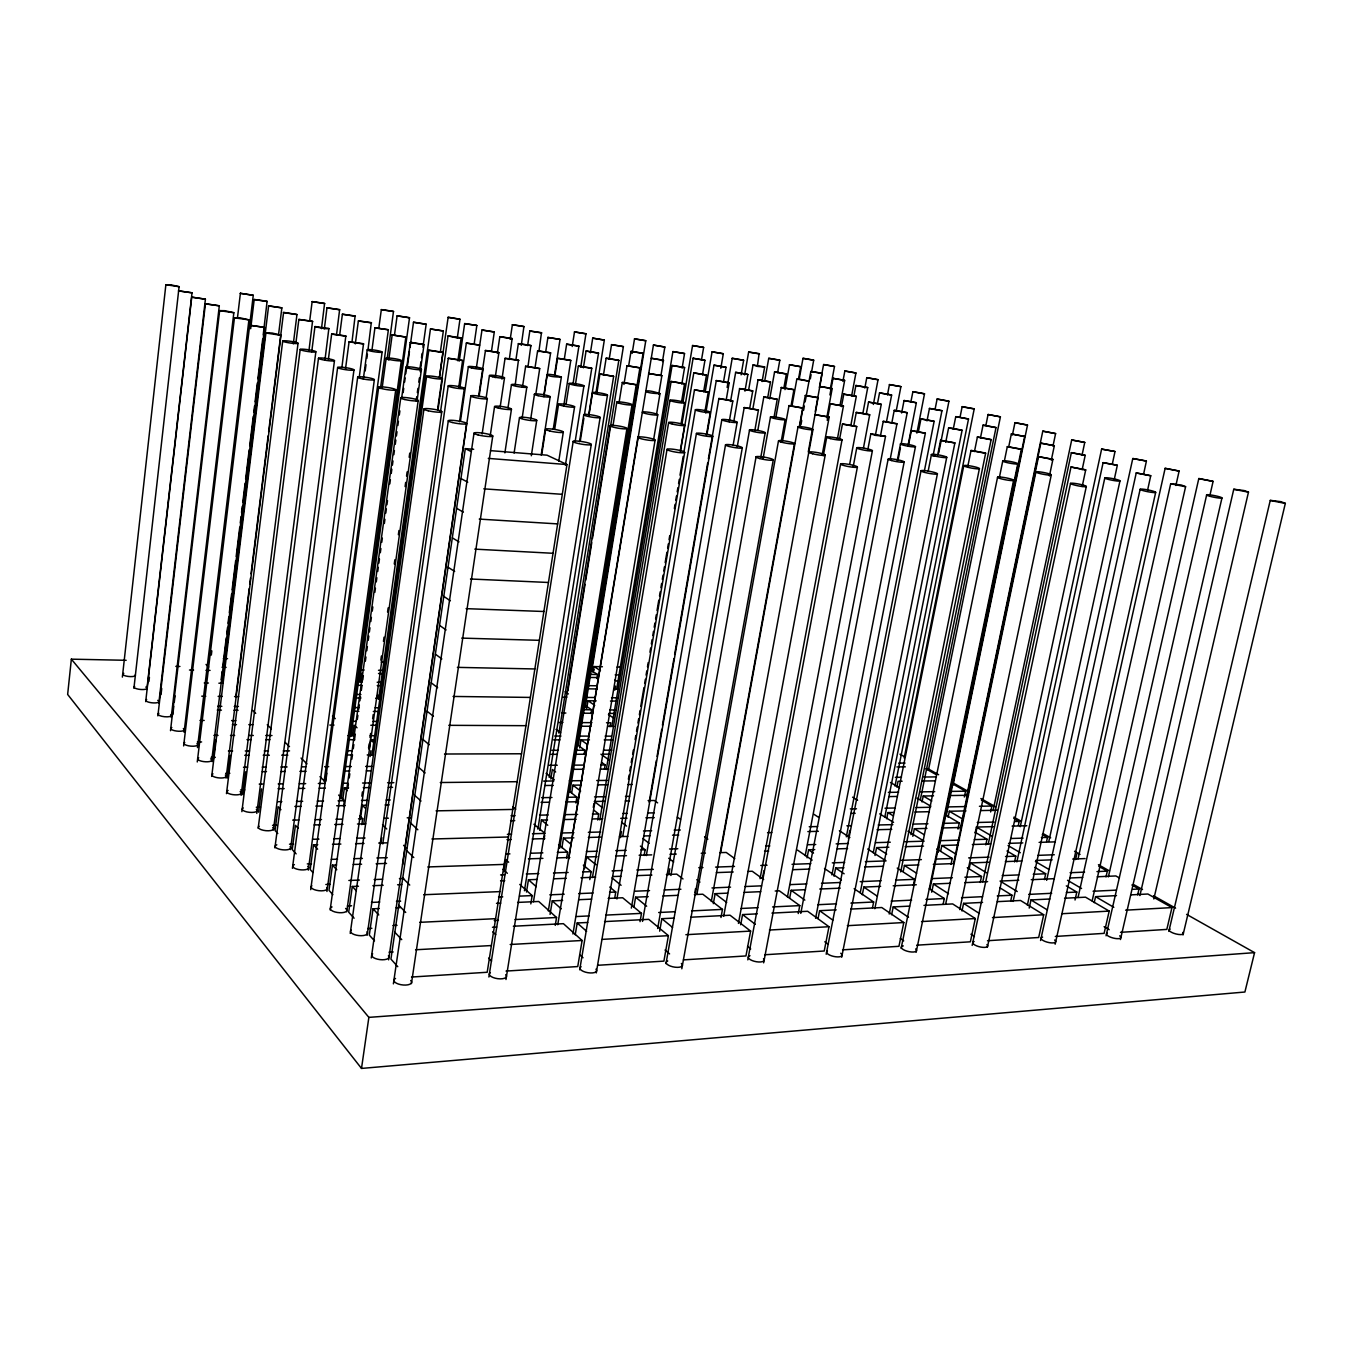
<?xml version="1.0" encoding="UTF-8"?>
<svg xmlns="http://www.w3.org/2000/svg" width="1353" height="1353" viewBox="0 0 1353 1353"><rect width="100%" height="100%" fill="white"/><g stroke="black" fill="none" stroke-linecap="round" stroke-linejoin="round"><path stroke-width="1.5" d="M264.613 327.392L249.848 325.261L264.613 327.392L211.609 761.451M849.735 463.859L856.753 426.499L842.462 423.912L839.706 438.541M856.297 396.361L843.765 394.163L856.297 396.361L850.851 425.4M853.912 424.876L856.28 412.344L869.708 414.694L863.468 447.978M853.912 395.871L855.891 385.453L867.73 387.567L863.045 412.428M855.925 372.988L844.813 371.01L855.925 372.954L851.663 395.752M413.477 322.251L426.161 324.246L413.511 322.217L410.01 347.349M561.377 377.03C543.348 377.318 542.147 370.942 561.377 377.03L553.292 429.002M708.245 392.218L694.478 389.85L708.245 392.167L705.031 410.974M560.024 339.4L547.897 337.438L560.024 339.4L554.544 374.866M706.486 375.085L693.734 372.887L706.486 375.035L703.628 391.71M1147.581 490.226L1150.743 475.681L1136.249 472.89L1046.647 880.329M405.748 373.783L410.433 342.258L424.03 344.541L420.242 371.703M1000.408 416.842L988.096 414.508L1000.408 416.842L928.395 770.331M359.627 680.779L409.536 317.684L397.106 315.807L394.535 334.631M554.984 375.018L557.588 358.207L570.797 360.338L563.694 406.204M704.947 360.304L693.091 358.274L704.947 360.304L702.461 374.882M405.866 337.049L392.167 334.952L405.866 337.049L351.002 736.167M1146.346 461.001L1132.749 458.515L1146.414 461.069L1143.725 473.55M250.677 328.745L254.195 299.487L267.099 301.245L263.209 334.918M253.265 295.275L240.377 293.33L253.265 295.275L197.267 761.959M543.889 396.733L550.62 352.862L537.631 350.748L535.061 367.509M837.355 439.218L843.426 405.985L830.285 403.769L827.224 420.36M197.47 747.6L248.918 319.866L240.479 317.904L234.441 317.769L183.636 745.926M844.576 380.294L832.991 378.333L844.661 380.379L840.027 405.274M1136.199 472.992L1150.777 475.799M988.045 414.593L985.982 424.96M397.106 315.858L409.536 317.82M126.167 660.298L71.354 659.165L67.65 694.444L361.505 1068.43L1244.895 992.02L1254.569 952.647L1186.598 914.374M692.533 345.539L703.628 347.433L692.567 345.505L683.062 401.672M539.712 368.574L525.59 366.308L539.712 368.574L535.906 393.503M980.519 437.628L983.056 425.113L996.028 427.48L920.344 799.674M122.362 677.109L165.861 284.806L171.104 284.891L179.103 286.667L133.913 688.322M146.851 689.472L192.025 292.806L178.528 290.878L192.025 292.806M145.701 701.632L191.737 297.153L205.436 299.182L191.72 297.17M148.948 681.422L149.422 677.379M1183.029 934.923L1285.35 503.299L1280.784 501.659L1270.264 500.339L1168.823 931.405M158.808 703.256L205.402 299.25M157.878 715.889L205.419 303.748L219.355 305.812L205.402 303.884M161.024 694.664L161.734 688.491M171.222 717.428L219.304 305.896M387.059 359.492L393.486 311.393L381.343 309.566L378.772 328.407M170.495 730.688L219.643 310.615L224.615 310.683L233.849 312.695L184.093 732.244M172.812 714.655L173.793 706.3M174.283 702.122L175.027 695.848M237.401 318.378L240.394 293.313M538.883 351.679L541.471 332.703L529.818 330.978L527.619 345.59M211.322 655.072L211.829 650.894M221.148 679.68L222.163 671.325M222.67 667.147L226.239 637.889M226.746 633.711L227.524 627.437M228.031 623.259L228.792 617.002M229.3 612.824L231.6 594.018M232.107 589.84L235.676 560.582M236.183 556.404L239.752 527.146M240.259 522.968L241.037 516.694M241.544 512.516L242.305 506.259M242.813 502.081L245.113 483.275M245.62 479.097L249.189 449.839M249.696 445.661L253.265 416.403M253.772 412.225L254.55 405.951M255.057 401.773L257.341 382.967M257.865 378.789L262.702 339.096M222.061 682.555L223.516 670.648M222.433 683.113L268.621 305.795L281.864 307.824L278.481 335.121M213.013 761.638L215.719 739.601M211.711 776.419L265.932 332.923L272.088 333.024L280.967 335.172L226.069 778.144M235.997 695.087L249.223 588.454M249.73 584.276L250.508 578.002M251.032 573.824L268.131 435.835M268.638 431.658L283.589 312.391L296.967 314.488L293.313 343.797M227.592 777.806L230.365 755.363M226.475 793.636L282.709 341.007M295.969 342.444L298.861 319.376L312.543 321.287L308.941 350.816M241.122 795.361L298.032 343.324A7.763 0.879 8.3 0 0 286.667 340.855A7.763 0.879 8.3 0 0 286.396 342.343A7.763 0.879 8.3 0 0 298.049 343.29M242.745 794.634L245.637 771.785M241.866 811.648L300.197 349.429M309.752 320.458L312.137 301.618L324.585 303.393L321.49 328.644M311.731 351.679L314.961 326.513L328.864 328.475L324.957 360.067M256.782 813.407L315.858 351.797A7.915 0.913 8.4 0 0 304.696 349.294A7.915 0.913 8.4 0 0 303.562 350.731A7.915 0.913 8.4 0 0 315.841 351.831M258.558 812.172L261.535 788.884M258.169 828.34L318.496 358.257M329.016 328.661L324.382 328.678L326.986 307.808L339.637 309.6L336.508 334.884M829.186 417.113L815.166 414.711L829.186 417.062L822.286 454.439M328.407 359.103L331.671 333.971L345.827 335.95L341.886 367.542M273.424 829.998L334.479 360.659A8.084 0.964 8.4 0 0 323.012 358.071A8.084 0.964 8.4 0 0 321.98 359.61A8.084 0.964 8.4 0 0 334.462 360.693M339.671 335.087L342.394 314.2L355.112 315.976L352.068 341.362M830.285 403.82L843.528 406.103M974.448 451.581L977.407 436.968L991.157 439.505L910.907 834.649M274.913 847.908L337.641 367.475M345.505 368.963L349.091 341.717L363.517 343.747L359.238 377.436M355.315 343.882L358.376 320.864L371.297 322.657L367.965 350.072M371.872 350.731L374.933 327.798L388.379 329.777L380.464 388.48M832.095 388.497L819.884 386.484L832.18 388.599L826.801 417.671M290.472 849.583L353.962 369.927A8.253 1.015 8.4 0 0 342.191 367.255A8.253 1.015 8.4 0 0 341.26 368.895A8.253 1.015 8.4 0 0 353.945 369.961M292.417 868.322L357.682 377.132M363.331 379.043L367.221 349.835M365.175 370.942L366.003 364.684M366.849 358.41L367.407 354.232M681.794 384.201L684.584 367.542L672.12 365.395L611.844 726.426M308.298 870.131L374.358 379.635A8.439 1.065 8.5 0 0 362.249 376.878A8.439 1.065 8.5 0 0 361.454 378.62A8.439 1.065 8.5 0 0 374.358 379.669M317.752 844.695L313.541 844.796L310.209 869.505L312.915 872.516M324.145 781.188L382.121 352.101A7.543 0.846 8.6 0 0 371.297 349.7A7.543 0.846 8.6 0 0 370.621 351.087A7.543 0.846 8.6 0 0 382.121 352.135M310.716 889.648L378.688 387.262M325.769 781.341L326.868 773.206M382.189 387.533L386.163 358.274M388.751 360.084L392.167 334.969M326.936 891.475L395.752 389.816A8.625 1.116 8.5 0 0 383.288 386.958A8.625 1.116 8.5 0 0 382.628 388.818A8.625 1.116 8.5 0 0 395.752 389.85M341.159 798.879L401.367 360.574A7.695 0.879 8.6 0 0 390.239 358.105A7.695 0.879 8.6 0 0 389.681 359.577A7.695 0.879 8.6 0 0 401.351 360.608M336.626 865.024L332.466 865.159L328.999 890.359L332.872 894.671M342.681 800.333L344.389 787.903L348.584 787.852M352.643 735.575L354.08 725.157L357.04 727.796M343.544 806.489L344.338 800.688L338.639 795.074M361.048 680.863L362.097 673.219M330.149 909.96L400.742 397.9M347.806 788.393L348.381 784.216M349.243 777.958L349.818 773.798M351.831 759.185L352.406 755.025M353.268 748.767L353.843 744.59M354.418 740.429L355.281 734.172M357.293 719.559L357.885 715.399M358.748 709.141L359.323 704.964M359.898 700.786L360.473 696.626M361.336 690.368L361.911 686.191M362.773 679.933L363.348 675.773M365.361 661.16L365.936 657M366.798 650.742L367.373 646.565M368.236 640.307L368.811 636.13M369.386 631.969L369.961 627.792M370.823 621.534L371.398 617.374M372.261 611.116L372.836 606.939M374.849 592.343L375.424 588.166M376.286 581.908L376.861 577.731M377.724 571.473L378.299 567.313M378.874 563.136L379.449 558.975M380.328 552.717L380.903 548.54M381.766 542.282L382.341 538.105M384.353 523.51L384.928 519.332M385.791 513.075L386.366 508.914M386.941 504.737L387.516 500.576M389.816 483.884L390.391 479.706M391.254 473.449L391.829 469.288M392.404 465.111L392.979 460.933M393.841 454.676L394.416 450.515M395.279 444.258L395.854 440.08M396.429 435.92L397.004 431.742M397.867 425.485L398.442 421.307M399.304 415.05L399.879 410.889M401.604 398.374L405.934 367.086M403.16 392.59L403.735 388.412M404.598 382.138L405.173 377.961M407.118 368.253L409.435 351.543M420.039 368.084L420.918 361.809M421.493 357.632L422.085 353.454M422.948 347.197L426.161 324.246M416.166 400.911L416.758 396.733M417.333 392.573L417.925 388.396M418.787 382.138L419.379 377.961M361.843 796.173L362.418 791.995M368.557 748.057L369.149 743.879M370.012 737.605L370.604 733.427M372.65 718.781L373.225 714.587M380.836 660.196L381.411 656.019M383.457 641.373L384.049 637.195M387.55 612.08L388.142 607.903M394.264 563.981L394.856 559.787M398.357 534.689L398.949 530.511M405.088 486.573L405.663 482.395M406.543 476.121L407.118 471.926M409.164 457.28L409.756 453.103M417.062 400.809L421.443 369.42M369.166 749.359L370.502 739.736L374.612 739.736M346.723 911.804L418.195 400.488M377.149 698.689L377.707 694.749M360.456 818.869L362.35 805.323L366.477 805.255M370.096 756.564L370.908 750.695M358.46 886.232L352.287 886.469L348.685 912.193L354.097 918.213M378.569 699.366L430.44 328.948L443.344 330.961L430.474 329.033M361.826 824.637L362.655 818.717L359.678 815.791M371.923 755.312L428.816 350.089L442.921 352.338L439.387 377.402M363.754 824.011L426.584 376.286M350.224 933.418L423.929 409.063M440.385 351.848L443.344 330.944M439.421 377.775L448.147 317.211L459.986 319.173L457.314 337.929L448.046 335.899L461.17 337.878L457.889 360.811M437.679 408.894L448.046 335.899M437.983 410.01L442.431 378.671A8.017 0.964 8.7 0 0 430.711 376.049A8.017 0.964 8.7 0 0 430.389 377.707A8.017 0.964 8.7 0 0 442.431 378.705M440.385 412.597L448.317 358.122L462.608 360.473L458.701 387.618M367.17 935.278L441.788 411.718M380.903 843.579L381.766 837.541M379.347 908.523L373.056 908.81L369.301 935.092L374.51 940.859M382.781 843.934L448.198 385.926M371.28 957.975L448.3 420.817M459.276 361.082L464.654 323.553L476.865 325.481L464.705 323.638M361.505 1068.43L368.862 1017.371L71.354 659.165M459.986 386.975L466.345 343.002L479.689 345.15L466.379 343.155M459.546 421.764L464.383 388.345A8.186 1.015 8.8 0 0 452.849 385.69A8.186 1.015 8.8 0 0 451.665 387.279A8.186 1.015 8.8 0 0 464.35 388.463M460.477 421.071L468.341 366.731M474.142 344.186L476.848 325.464M388.615 959.852L466.616 423.523M402.619 864.888L470.827 396.006M476.341 368.101L481.989 329.929L494.302 331.925L491.562 350.681M473.685 449.281L465.314 448.621L390.932 959.091L397.765 966.685M478.59 396.463L485.473 350.393L498.902 352.592L495.215 377.639M479.148 396.108L483.122 368.963M393.385 983.851L474.007 433.214M486.065 398.442L489.431 375.525M482.142 434.009L487.368 398.475A8.372 1.065 8.9 0 0 475.495 395.719A8.372 1.065 8.9 0 0 474.446 397.427A8.372 1.065 8.9 0 0 487.351 398.594M497.346 353.404L499.815 336.66L512.144 338.47L509.303 359.492M490.226 435.801L494.555 406.577M411.447 983.546L492.763 435.954M501.963 379.161L505.058 358.241L518.453 360.118L515.155 385.402M510.182 339.349L512.381 324.686L523.932 326.479L521.277 345.319M500.153 407.067L504.517 377.791M508.018 407.676L511.451 384.709M515.848 360.372L518.351 343.594L530.883 345.421L528.008 366.494M504.889 452.866L511.468 409.096M967.666 467.089L971.031 450.363L985.66 453.069L900.709 871.941M522.444 387.229L525.607 366.426M514.106 453.103L519.467 417.688M522.106 418.314L526.841 387.026A7.797 0.93 9 0 0 515.662 384.472A7.797 0.93 9 0 0 514.952 385.994A7.797 0.93 9 0 0 526.841 387.127M530.664 419.329L534.469 394.298M545.682 352.051L547.897 337.506M531.323 455.758L536.752 420.242A8.761 1.184 9 0 0 524.152 417.299A8.761 1.184 9 0 0 523.425 419.244A8.761 1.184 9 0 0 536.752 420.377M543.788 395.651L547.001 374.849M541.183 454.997L550.181 396.649M541.775 454.337L545.631 429.341M564.37 358.765L566.653 344.102L578.915 346.08L573.063 383.694M554.662 429.358L558.552 404.327M572.218 346.52L574.501 331.874L585.95 333.734L580.758 367.001M566.028 404.429L569.275 383.592M558.772 461.187L563.322 431.962M575.38 384.827L578.323 365.97L591.785 368.134L584.547 414.069M565.402 465.28L574.585 406.729A8.135 1.015 9.2 0 0 562.763 404.023A8.135 1.015 9.2 0 0 562.341 405.748A8.135 1.015 9.2 0 0 574.602 406.847M490.462 450.634L547.035 455.183L566.975 464.553L487.198 972.266L411.532 977.035M503.79 871.603L505.684 859.578L508.66 862.216M583.414 367.796L586.052 351.036L598.516 353.048L588.623 415.591M488.89 977.001L573.198 441.366M575.042 442.228L583.938 385.808A7.442 0.846 9.2 0 0 573.097 383.373A7.442 0.846 9.2 0 0 572.759 384.827A7.442 0.846 9.2 0 0 583.955 385.909M590.415 352.778L592.715 338.132L604.334 340.026L596.047 392.336M579.507 441.738L583.786 414.644M580.268 441.112L583.887 418.229M588.893 415.506L592.546 392.556M596.893 392.81L599.886 374.02L613.653 376.354L599.869 374.037M505.971 979.521L591.261 444.545A9.2 1.302 9.2 0 0 578.441 441.146A9.2 1.302 9.2 0 0 576.97 443.192A9.2 1.302 9.2 0 0 591.278 444.511M603.489 374.882L606.144 358.224L618.828 360.27L558.874 733.089M609.205 359.205L611.539 344.609L623.395 346.571L592.445 538.528M524.44 890.731L600.14 417.502A8.321 1.065 9.3 0 0 588.504 414.542A8.321 1.065 9.3 0 0 587.219 416.2A8.321 1.065 9.3 0 0 600.157 417.485M526.486 892.033L528.448 879.754L536.853 879.45M537.885 829.118L607.463 395.161A7.611 0.896 9.3 0 0 596.825 392.539A7.611 0.896 9.3 0 0 595.692 393.909A7.611 0.896 9.3 0 0 607.48 395.161M539.746 830.353L541.403 820.053L547.542 819.918M549.183 777.4L613.619 376.405M530.816 903.922L532.152 895.585L519.755 884.439M550.823 779.074L552.362 769.485L555.66 772.005M533.471 901.724L610.203 425.637M544.092 839.181L544.718 835.342M567.905 690.757L585.054 584.395M585.714 580.234L591.768 542.688M613.095 424.994L616.799 402.095M618.947 403.262L622.312 382.409L636.282 384.658L569.901 791.623M623.953 384.455L626.997 365.682L639.918 367.779L578.272 745.385M628.655 365.902L631.022 351.306L643.081 353.302L585.139 707.754M632.155 353.37L634.523 338.808L645.787 340.685L591.718 671.274M531.171 345.708L518.419 343.747M548.303 910.924L626.946 428.58A8.524 1.116 9.4 0 0 614.938 425.502A8.524 1.116 9.4 0 0 613.822 427.277A8.524 1.116 9.4 0 0 626.963 428.563M559.685 848.179L632.054 404.767A7.763 0.93 9.4 0 0 621.095 402.044A7.763 0.93 9.4 0 0 620.114 403.515A7.763 0.93 9.4 0 0 632.071 404.75M550.062 914.374L552.261 900.878L562.628 900.421M561.901 847.739L563.474 838.116L573.841 837.845M571.642 792.959L572.928 785.18L581.097 785.078M579.693 747.905L580.995 739.905L589.451 739.905M586.627 709.073L587.997 700.753L596.166 700.854M593.138 672.441L594.085 666.572L602.406 666.741M555.254 925.367L556.557 917.503L538.714 901.47L517.607 902.417M566.636 857.988L567.6 852.119L558.603 844.661M575.904 803.073L576.885 797.137L569.224 791.217M584.141 754.298L584.8 750.239L576.852 744.488M591.007 713.589L591.633 709.801L583.244 704.067M596.944 678.496L597.586 674.538L591.261 670.462M557.757 924.742L637.923 437.188M568.649 859.02L653.431 345.066L664.847 346.977L662.446 361.589M904.176 758.018L974.228 408.826L962.169 406.627L960.072 417.062M661.042 374.967L663.46 360.27L651.182 358.257L663.46 360.372M658.742 394.45L661.871 375.66L648.611 373.479L661.871 375.66M656.526 414.407L659.976 393.638C642.59 387.516 640.409 393.368 659.976 393.622M653.6 439.759L657.761 414.796A7.932 0.981 9.5 0 0 646.463 411.988A7.932 0.981 9.5 0 0 645.618 413.544A7.932 0.981 9.5 0 0 657.761 414.796M593.29 807.42L593.95 803.462M572.945 934.01L655.089 440.199A8.727 1.184 9.5 0 0 642.675 437.002A8.727 1.184 9.5 0 0 641.728 438.913A8.727 1.184 9.5 0 0 655.106 440.182M584.53 868.744L586.492 856.973L597.011 856.635M614.82 690.115L615.48 686.089M575.228 934.788L577.207 922.983L587.726 922.458M610.034 726.629L610.677 722.773L606.516 722.739M616.664 689.015L672.915 351.56L684.567 353.539L672.931 351.645M604.453 769.062L605.146 764.935L601.848 762.551M597.705 820.003L598.719 813.965L593.933 810.278M606.296 769.553L671.122 381.461L684.601 383.745L671.105 381.478M589.807 879.619L591.143 871.636L583.329 865.159M599.802 819.935L669.989 400.234M592.428 877.522L668.653 422.508M513.345 926.23L563.423 923.676L582.111 940.487L577.748 966.549L506.056 971.082M579.693 969.813L667.046 449.331M682.115 368.168L684.533 353.607M681.438 402.501L684.567 383.846M681.1 423.574L684.618 402.788A7.425 0.846 9.6 0 0 673.946 400.2A7.425 0.846 9.6 0 0 673.337 401.587A7.425 0.846 9.6 0 0 684.618 402.771M681.844 424.842L693.091 358.257M680.407 450.228L684.635 425.299M680.373 451.801L693.768 372.988M628.401 779.227L629.111 775.049M629.805 770.889L630.515 766.728M631.225 762.568L631.936 758.39M632.646 754.23L633.339 750.069M635.115 739.651L635.825 735.491M636.519 731.33L637.229 727.17M637.939 722.992L638.65 718.832M639.36 714.672L640.054 710.511M640.764 706.334L643.943 687.595M644.654 683.434L645.364 679.274M646.074 675.113L646.785 670.936M647.478 666.775L648.188 662.615M649.964 652.197L650.658 648.036M651.368 643.876L652.078 639.698M652.789 635.538L653.499 631.377M654.192 627.217L654.903 623.04M655.613 618.879L656.323 614.719M657.034 610.558L658.793 600.14M659.503 595.98L660.213 591.819M660.907 587.642L661.617 583.481M662.327 579.321L663.038 575.16M663.748 570.983L664.441 566.822M665.152 562.662L666.928 552.244M667.638 548.083L668.331 543.923M669.042 539.762L669.752 535.585M674.352 508.525L675.046 504.365M675.756 500.187L676.466 496.027M677.176 491.866L677.887 487.706M678.58 483.528L679.291 479.368M680.001 475.207L683.18 456.468M683.891 452.308L694.495 389.833M596.267 972.925L684.669 452.426A8.947 1.235 9.6 0 0 671.815 449.095A8.947 1.235 9.6 0 0 671.071 451.141A8.947 1.235 9.6 0 0 684.669 452.392M701.497 359.932L703.628 347.45M620.384 837.642L621.433 831.486M622.769 836.255L695.374 409.739M614.719 898.138L615.75 892.033L609.763 887.061M616.917 898.984L696.423 433.417M705.302 391.22L712.067 351.78L723.314 353.708L720.811 368.27M705.776 413.02L713.995 365.158L726.037 367.238L723.534 381.85M706.384 435.226L710.308 412.344A7.594 0.896 9.7 0 0 699.332 409.655A7.594 0.896 9.7 0 0 698.858 411.143A7.594 0.896 9.7 0 0 710.325 412.327M706.909 434.702L716.295 380.531L729.182 382.798L726.29 399.507M649.152 802.177L656.34 760.555M657.051 756.395L661.718 729.352M662.446 725.191L673.929 658.607M674.64 654.446L707.67 463.03M708.397 458.87L718.9 398.442L732.836 400.911L729.216 421.781M631.344 908.117L712.777 436.292A8.321 1.065 9.7 0 0 700.753 433.264A8.321 1.065 9.7 0 0 700.262 435.04A8.321 1.065 9.7 0 0 712.794 436.275M633.847 907.389L635.606 897.191L648.205 896.633M644.113 855.485L645.11 849.735L640.392 846.099M727.136 387.432L732.21 358.257L743.643 360.219L741.106 374.832M646.328 855.57L721.859 419.65M640.037 921.664L641.491 913.36L622.668 897.766L608.173 898.409M730.535 401.486L735.677 372.312L747.871 374.443L744.962 391.135M642.523 921.393L725.512 444.866M733.732 421.815L739.617 388.548L752.758 390.865L749.833 407.524M744.64 374.916L748.649 352.017L759.101 353.623L757.376 366.409L764.665 366.984L762.094 381.546M733.14 445.154L737.148 422.322A7.763 0.93 9.8 0 0 725.834 419.531A7.763 0.93 9.8 0 0 725.529 421.104A7.763 0.93 9.8 0 0 737.148 422.305M737.182 447.116L744.218 407.507L758.441 410.01L754.771 430.897M748.632 389.918L753.012 364.972L764.614 366.9M657.659 928.513L742.29 447.809M668.754 874.63L669.803 868.778M659.655 931.168L661.854 918.687L674.251 918.061M752.843 408.927L758.069 379.736L770.483 381.918L767.912 396.547M670.919 875.476L749.545 430M1117.257 465.212L1103.101 462.658L1117.324 465.28L1114.195 479.808M764.682 381.123L768.741 358.274L779.818 360.169L777.603 372.667M757.849 430.237L763.836 396.886L777.231 399.236L773.899 418.026M604.554 921.596L648.73 919.347L668.416 935.667L663.9 961.12L597.874 965.281M665.98 963.674L756.056 456.874M769.722 398.881L774.592 371.838L786.381 373.902L783.793 388.497M760.741 457.602L765.189 432.74A7.932 0.964 9.9 0 0 754.01 429.899A7.932 0.964 9.9 0 0 752.911 431.421A7.932 0.964 9.9 0 0 765.155 432.774M763.109 458.481L770.5 417.028M776.013 416.521L781.273 387.448L793.94 389.664L790.964 406.306M784.994 389.613L789.509 364.718L800.722 366.68L798.49 379.144L796.883 379.161L808.891 381.14L798.558 378.958M694.85 892.625L695.56 888.633M681.811 968.782L773.256 459.902M696.913 894.333L778.499 440.824M781.036 442.38L785.146 419.582A7.425 0.846 9.9 0 0 774.626 416.978A7.425 0.846 9.9 0 0 773.713 418.314A7.425 0.846 9.9 0 0 785.129 419.633M782.575 440.926L789.002 405.545L802.684 407.946L799.302 426.719M791.945 406.035L796.832 379.111M799.217 379.043L803.005 358.257L813.694 360.118L811.834 370.536M711.306 901.487L794.499 443.632M720.709 852.238L798.016 426.871M799.623 426.635L805.306 395.465L818.108 397.579L808.282 451.987M713.335 903.652L715.145 893.673L727.576 893.132M800.959 424.741L801.72 420.58M803.597 410.213L804.359 406.052M805.12 401.909L810.87 371.432L822.184 373.293L815.318 411.38M810.329 378.823L811.073 374.68M720.98 917.52L722.468 909.385L702.799 894.215L694.393 894.587M819.377 387.432L823.554 364.583L834.48 366.494M529.835 331.062L541.741 332.939M723.669 916.353L812.984 429.493A7.594 0.879 10 0 0 802.143 426.804A7.594 0.879 10 0 0 801.399 428.224A7.594 0.879 10 0 0 812.967 429.527M830.268 389.326L834.497 366.46L823.673 364.498M829.913 394.958L833.008 378.417M823.284 455.775L826.734 437.154M968.511 419.007L955.725 416.623L968.528 418.973L894.993 786.093M738.434 923.389L825.212 455.048M740.683 924.759L742.56 914.594L757.257 913.85M842.885 381.394L844.847 371.094M841.448 406.61L843.815 394.078M760.048 878.706L842.04 439.826M690.774 917.216L730.045 915.22L750.611 931.084L745.96 955.945L683.417 959.886M762.449 878.452L763.887 870.808M747.803 959.869L840.602 464.062M864.821 388.04L866.783 377.656L878.046 379.669L873.361 404.462M853.236 466.565L856.753 447.894M866.191 414.525L868.558 402.044L881.26 404.276L875.391 435.345L885.505 436.393L870.875 433.687L867.679 450.397M763.65 962.829L857.396 467.005A8.541 1.116 10.2 0 0 845.067 463.842A8.541 1.116 10.2 0 0 844.543 465.703A8.541 1.116 10.2 0 0 857.396 467.056M877.556 403.262L879.551 392.844L891.627 395.042L879.535 392.911M787.446 896.938L872.414 450.634A7.949 0.964 10.2 0 0 860.863 447.742A7.949 0.964 10.2 0 0 860.474 449.365A7.949 0.964 10.2 0 0 872.414 450.684M789.662 898.121L791.15 890.308L805.458 889.682M887.45 394.975L889.445 384.556L900.912 386.637L889.428 384.624M880.465 435.886L883.255 421.29L896.971 423.709L890.24 459.005M886.469 421.916L891.627 395.008M805.187 855.705L885.505 436.393M807.081 857.836L808.62 849.802L814.76 849.599M891.847 422.812L894.248 410.297L907.22 412.631L901.216 443.699M798.253 913.546L799.775 905.614L779.345 890.832L775.201 891.018M896.126 411.481L900.912 386.603M800.79 913.376L888.143 459.124M901.639 412.986L904.058 400.488L916.353 402.737L904.041 400.573M897.276 460.544L900.489 443.987M898.02 460.274L900.421 447.843M910.84 402.095L912.903 391.643L924.522 393.757L916.877 433.095M374.967 327.866L388.311 329.726M822.336 373.428L810.87 371.5M815.588 918.281L904.176 461.931M907.897 446.186L916.353 402.704M908.489 445.188L911.381 430.558L925.367 433.146L846.335 836.814M818.041 918.636L819.597 910.687L836.171 909.842M831.926 874.951L915.474 446.608A7.628 0.879 10.3 0 0 904.751 443.902A7.628 0.879 10.3 0 0 903.719 445.272A7.628 0.879 10.3 0 0 915.457 446.71M918.467 431.404L920.953 418.821L934.145 421.257L924.403 470.81M834.057 876.254L835.647 868.068L843.951 867.747M926.991 420.918L929.477 408.369L941.959 410.652L932.978 456.232M771.954 913.106L807.64 911.279L828.983 926.72L824.231 951.007L764.749 954.761M848.314 838.2L849.836 830.454M826.193 954.237L921.004 470.878M935.041 409.452L937.122 399L948.96 401.164L938.745 452.866M928.158 471.216L931.422 454.625M672.153 365.581L684.584 367.593M937.68 454.896L940.589 440.249L954.897 442.905L873.26 852.694M841.684 957.231L937.426 473.753M945.713 442.346L948.639 427.734L962.101 430.203L884.777 817.33M860.237 892.709L946.745 457.297M953.256 429.155L955.742 416.724M1114.94 451.479L1101.613 449.095L1115.007 451.547L1112.335 463.978M862.301 894.739L863.823 887.094L880.617 886.35M875.019 855.485L876.592 847.621L888.836 847.215M886.689 818.734L887.923 812.578L894.147 812.46M872.482 907.812L873.649 901.994L854.149 888.701M896.87 787.142L898.037 781.307L902.113 781.256M874.833 908.709L963.759 465.753M889.209 914.019L979.403 468.679A8 0.964 10.6 0 0 968.004 465.601A8 0.964 10.6 0 0 967.344 467.157A8 0.964 10.6 0 0 979.454 468.612M891.627 914.729L893.2 906.95L909.605 906.104M903.212 871.467L904.43 865.446L918.873 864.905M912.818 836.323L914.374 828.729L926.94 828.408M922.019 801.957L923.22 796.021L933.519 795.852M219.626 310.632L233.832 312.746M850.682 909.098L881.767 907.525L903.804 922.543L898.95 946.305L842.547 949.857M913.326 885.437L914.577 879.332L897.208 868.102M901.115 948.419L997.584 477.186M999.393 477.389L1002.776 460.899M1004.366 461.035L1007.325 446.591L1021.397 449.179L938.136 852.238M1008.814 446.355L1011.351 433.941L1024.661 436.444L946.221 815.741M1012.399 435.074L1014.953 422.677L1027.519 425.028L953.087 784.892M916.15 952.292L1013.617 480.383A8.203 0.998 10.7 0 0 1001.795 477.186A8.203 0.998 10.7 0 0 1001.338 478.861A8.203 0.998 10.7 0 0 1013.651 480.315M929.866 889.259L1017.76 463.859A7.661 0.879 10.6 0 0 1006.7 460.933A7.661 0.879 10.6 0 0 1006.311 462.405A7.661 0.879 10.6 0 0 1017.794 463.808M931.71 892.185L933.401 884.016L950.094 883.289M940.639 851.291L941.84 845.507L958.127 844.982M948.081 817.297L949.332 811.259L965.974 810.904M518.909 360.507L505.126 358.41M964.351 797.002L965.568 791.184L952.055 783.573M957.992 829.068L959.277 822.945L945.087 814.591M951.007 864.364L952.241 858.479L936.817 848.991M943.126 904.244L944.309 898.527L929.274 888.82M966.448 797.052L1042.791 431.15L1055.611 433.535L1053.006 445.983M960.224 829.051L1040.829 443.091L1054.342 445.678L1051.298 460.24M953.662 862.994L1038.546 456.57L1052.922 459.327L1049.421 475.968M945.747 903.719L1035.908 471.893M975.124 833.211L976.409 827.072L993.203 826.632M959.751 909.605L1051.281 474.937A7.847 0.913 10.8 0 0 1040.322 471.96A7.847 0.913 10.8 0 0 1039.172 473.347A7.847 0.913 10.8 0 0 1051.281 474.937M969.154 868.829L970.389 862.943L988.891 862.233M961.983 910.992L963.59 903.364L982.566 902.4M990.633 811.952L991.884 806.033L981.399 800.113M985.796 844.898L986.997 839.232L975.192 832.298M993.068 810.667L1071.711 439.894L1084.751 442.38L1082.112 454.845M988.231 844.137L1071.373 452.629L1085.207 455.284L1082.129 469.829M980.232 882.46L981.5 876.49L967.26 867.713M982.785 881.835L1071.001 467.005L1085.715 469.829L1082.18 486.488M923.947 905.377L952.647 903.922L975.31 918.552L970.372 941.806L916.674 945.189M972.164 945.409L1070.527 483.376M371.585 322.893L358.427 321.016M987.419 947.117L1086.307 486.522A8.05 0.947 10.9 0 0 1074.942 483.427A8.05 0.947 10.9 0 0 1073.994 484.915A8.05 0.947 10.9 0 0 1086.307 486.522M1018.319 825.431L1019.181 821.423L1013.735 818.362M1020.247 826.7L1101.63 449.044M1014.547 861.929L1015.782 856.161L1007.021 851.02M1016.881 861.895L1103.118 462.608M1010.657 901.318L1011.959 895.229L999.985 887.856M1013.109 901.419L1104.809 477.93M1027.35 905.174L1119.963 480.924A7.729 0.863 10.9 0 0 1108.936 477.981A7.729 0.863 10.9 0 0 1108.242 479.368A7.729 0.863 10.9 0 0 1119.963 480.924M1029.21 908.083L1030.986 899.948L1049.86 898.984M1046.579 841.465L1047.476 837.389L1042.3 834.463M1048.829 841.431L1132.765 458.616M1044.415 879.619L1045.7 873.75L1034.774 867.341M997.33 901.656L1020.517 900.472L1043.704 914.746L1038.681 937.494L987.521 940.724M1040.558 940.521L1140.139 489.296M1055.154 944.208L1155.682 492.374A7.932 0.896 11.1 0 0 1144.266 489.312A7.932 0.896 11.1 0 0 1143.775 490.801A7.932 0.896 11.1 0 0 1155.682 492.374M1075.567 859.595L1076.836 853.946M1078.053 858.834L1165.136 468.307L1179.123 471.03L1175.892 485.49M954.93 442.955L940.555 440.418M1075.026 900.016L1076.802 892.05L1066.316 885.877M1078.053 897.394L1170.7 483.714L1181.423 485.05L1185.617 486.64L1092.159 900.878M1094.222 902.654L1095.575 896.667L1116.496 895.601M1106.01 876.879L1107.312 871.146L1098.754 866.309M1108.378 876.862L1198.826 478.488L1213.1 481.33L1209.819 495.79M1064.557 898.24L1085.529 897.174L1109.189 911.093L1104.116 933.367L1055.323 936.445M1106.061 935.819L1206.656 494.944M962.186 406.796L974.211 408.944M1120.436 939.54L1221.962 497.955M1137.653 894.857L1139.006 889.006L1131.886 884.997M1139.902 895.568L1233.767 489.245L1244.151 490.547L1248.481 492.12L1153.821 898.967M1131.142 894.857L1147.885 894.012L1171.952 907.592L1166.827 929.41L1120.521 932.335M512.347 324.72L524.085 326.665M355.382 316.247L342.377 314.251M1085.732 469.965L1070.95 467.039M793.957 389.715L781.222 387.567M653.398 345.083L664.864 347.061M800.722 366.748L789.442 364.769M941.959 410.754L929.426 408.505M777.248 399.287L763.819 397.089M1071.305 452.731L1085.207 455.386M622.295 382.527L636.333 384.844M626.98 365.784L639.969 367.931M1071.661 440.029L1084.768 442.465M631.056 351.442L643.081 353.387M634.506 338.893L645.787 340.753M758.424 410.128L744.133 407.659M462.608 360.524L448.164 358.393M618.879 360.422L606.195 358.19M623.395 346.656L611.522 344.694M312.661 321.507L298.912 319.511M165.861 284.705L179.086 286.701M461.17 337.929L457.246 337.929M1038.461 456.722L1052.905 459.445M312.154 301.601L324.703 303.579M1040.728 443.175L1054.342 445.78M747.888 374.493L735.592 372.379M1042.791 431.15L1055.611 433.636M1179.123 471.081L1165.102 468.358M586.035 351.036L598.533 353.184M1024.627 436.529L1011.351 433.941M592.699 338.132L604.368 340.144M281.864 307.875L268.554 305.981M1027.502 425.113L1014.953 422.677M856.72 426.618L842.513 424.166M1007.325 446.761L1021.414 449.348M578.949 346.182L566.653 344.237M867.73 387.601L855.857 385.52M248.918 319.866L234.424 317.82M550.637 352.879L537.665 350.951M1285.299 503.417L1270.349 500.475M363.636 344.051L349.091 341.835M393.571 311.528L381.326 309.685M818.261 397.799L805.306 395.566M962.118 430.305L948.639 427.937M802.65 408.099L789.019 405.748M345.979 336.204L331.671 334.073M498.902 352.71L485.321 350.579M1248.464 492.171L1233.784 489.296M512.364 338.774L499.832 336.745M925.367 433.248L911.313 430.711M934.145 421.341L920.936 419.024M948.91 401.266L937.071 399.118M494.302 332.009L481.989 330.098M339.755 309.803L327.003 307.875M813.677 360.219L803.022 358.393M786.347 374.02L774.542 371.94M1213.083 481.448L1198.758 478.641M770.483 382.003L757.984 379.821M896.938 423.912L883.238 421.392M442.837 352.507L428.833 350.359M752.742 390.966L739.533 388.632M907.153 412.766L894.232 410.399M280.866 335.273L265.932 333.007M732.751 401.063L718.798 398.594M591.735 368.337L578.509 366.257M1185.532 486.742L1170.7 483.765M924.471 393.858L912.886 391.795M296.95 314.589L283.403 312.56M779.818 360.236L768.775 358.376M423.996 344.643L410.111 342.529M459.919 319.274L448.029 317.397M729.098 382.933L716.211 380.616M869.725 414.864L856.28 412.496M570.746 360.524L557.588 358.359M881.26 404.412L868.541 402.129M985.576 453.289L971.082 450.6M759.507 353.962L748.649 352.068M743.626 360.287L732.176 358.325M726.02 367.306L713.978 365.209M267.201 301.533L254.178 299.537M585.967 333.853L574.467 331.942M877.979 379.753L866.766 377.724M723.28 353.776L712.067 351.881M990.971 439.742L977.356 437.07M995.859 427.683L983.005 425.197M368.862 1017.371L1254.569 952.647M415.591 949.772L491.41 945.544M510.182 944.495L582.111 940.487M602.271 939.371L668.416 935.667M685.87 934.703L750.611 931.084M769.434 930.035L828.983 926.72M847.333 925.689L903.804 922.543M921.545 921.562L975.31 918.552M992.476 917.605L1043.704 914.746M1062.393 913.698L1109.189 911.093M1125.611 910.18L1171.952 907.592M389.038 952.191L393.165 951.954M492.475 927.279L496.652 927.076M419.65 922.34L495.621 918.67M392.911 925.52L397.055 925.317M494.251 920.564L498.394 920.361M515.019 919.55L556.557 917.503M576.547 916.539L589.113 915.913M605.873 915.102L641.491 913.36M658.674 912.514L675.147 911.702M691.603 910.907L722.468 909.385M741.224 908.472L757.951 907.66M772.597 906.933L799.775 905.614M817.889 904.717L836.475 903.804M850.936 903.111L873.649 901.994M891.17 901.132L911.618 900.134M925.926 899.441L944.309 898.527M961.526 897.699L982.549 896.667M997.262 895.94L1011.959 895.229M1028.686 894.401L1051.704 893.284M1066.35 892.557L1076.802 892.05M1093.089 891.255L1116.039 890.139M1132.732 889.31L1139.006 889.006M367.728 928.513L371.889 928.31M347.417 905.952L351.611 905.766M396.108 907.778L400.302 907.592M496.5 903.347L500.728 903.161M579.185 899.694L591.616 899.136M662.902 895.99L677.599 895.331M744.133 892.388L760.707 891.661M819.783 889.039L840.247 888.143M893.2 885.809L916.285 884.777M964.689 882.646L987.622 881.632M1018.775 880.245L1000.087 881.074L1017.253 891.559M1031.24 879.704L1054.072 878.689M1070.24 877.979L1082.688 877.42M1097.198 876.778L1115.853 875.949L1119.421 877.962M371.449 902.417L379.787 902.062M396.48 901.352L400.657 901.166M498.547 897.005L502.741 896.836M519.552 896.126L532.152 895.585M549.775 894.84L564.201 894.215M578.644 893.606L593.071 892.997M609.56 892.287L615.75 892.033M634.912 891.221L649.541 890.595M664.188 889.97L680.914 889.259M711.982 887.94L730.552 887.145M744.996 886.536L761.502 885.843M789.898 884.625L806.777 883.915M821.542 883.289L840.534 882.477M860.187 881.649L881.107 880.752M895.754 880.126L914.577 879.332M931.608 878.604L952.394 877.725M964.875 877.201L981.5 876.49M1002.201 875.611L1018.775 874.901M1033.269 874.292L1045.7 873.75M1070.088 872.719L1084.565 872.11M1096.979 871.586L1107.312 871.146M423.641 894.739L499.883 891.61M372.87 885.691L383.17 885.285M397.596 884.744L401.706 884.591M500.576 880.82L504.737 880.668M553.665 878.807L566.264 878.317M580.961 877.759L595.658 877.201M612.571 876.558L620.858 876.254M637.415 875.611L651.892 875.07M666.386 874.512L676.72 874.123L683.011 878.96M716.346 872.617L733.225 871.975M748.006 871.4L752.234 871.247L763.65 879.501M793.146 869.691L809.872 869.049M864.702 866.969L883.357 866.258M933.316 864.347L953.933 863.569M1005.347 861.607L1021.786 860.982M1035.755 860.457L1052.177 859.831M1072.726 859.054L1085.055 858.58M348.871 880.465L359.408 880.076M374.155 879.551L382.578 879.247M399.439 878.621L403.651 878.469M500.576 874.934L504.703 874.782M526.3 874.004L538.866 873.548M553.495 873.006L568.142 872.482M582.788 871.941L591.143 871.636M612.08 870.875L622.38 870.503M636.823 869.979L653.313 869.37M698.757 867.713L702.951 867.561M715.568 867.104L734.493 866.41M760.792 865.463L767.05 865.227M792.029 864.313L810.785 863.637M832.298 862.859L844.695 862.402M865.379 861.641L886.046 860.897L867.679 849.024M900.827 860.356L921.393 859.612M935.786 859.087L952.241 858.479M968.63 857.887L989.128 857.142M1005.533 856.534L1015.782 856.161M1037.903 855.367L1054.291 854.758M325.853 884.49L329.98 884.338M427.768 866.952L504.162 864.398M307.3 863.89L311.478 863.772M353.268 864.482L361.589 864.212M376.151 863.755L386.535 863.417M528.431 858.834L542.908 858.377M557.385 857.903L569.799 857.498M615.953 856.009L626.49 855.671M639.123 855.265L651.757 854.859M670.006 854.267L676.263 854.064M701.243 853.269L705.42 853.134M719.982 852.661L726.24 852.458L734.78 858.631M764.563 851.223L768.69 851.088M837.321 848.872L847.57 848.551M905.157 846.69L923.524 846.099M972.367 844.526L990.684 843.934M1008.577 843.359L1022.834 842.902M1039.104 842.378L1055.391 841.854M331.35 859.375L337.557 859.189M354.114 858.681L362.401 858.428M376.895 857.971L387.229 857.667M505.802 854.014L509.929 853.895M530.528 853.253L542.874 852.88M557.301 852.441L567.6 852.119M586.39 851.544L596.876 851.223M615.75 850.648L626.236 850.327M640.916 849.87L645.11 849.735M669.515 848.991L677.819 848.737M765.747 846.031L769.857 845.913M807.538 844.746L815.724 844.492M836.154 843.866L848.416 843.494M875.509 842.665L890.291 842.209M905.089 841.752L924.099 841.177L907.914 831.216M940.555 840.67L959.548 840.078M974.329 839.621L986.997 839.232M1010.928 838.505L1023.105 838.133M1041.387 837.575L1047.476 837.389M289.508 844.204L293.618 844.086M332.466 844.306L340.871 844.069M355.585 843.68L364.008 843.46M378.722 843.054L387.127 842.834M506.986 839.638L511.197 839.52M532.203 838.961L544.802 838.623M588.369 837.456L600.833 837.118M619.505 836.628L627.809 836.408M643.757 835.968L649.93 835.816M672.526 835.207L678.699 835.038M767.54 832.67L771.751 832.552M807.859 831.588L818.362 831.3M877.082 829.727L891.745 829.338M941.603 828.002L960.461 827.495M1012.112 826.125L1026.809 825.736M312.695 839.3L318.97 839.131M333.633 838.759L339.907 838.606M356.651 838.183L365.022 837.964M507.375 834.361L511.552 834.26M532.473 833.736L545.022 833.414L533.961 824.248M561.478 833.008L573.892 832.687M588.352 832.315L600.766 832.01M643.47 830.928L651.656 830.725M674.183 830.15L680.322 829.998M809.229 826.734L817.601 826.531M846.877 825.787L851.054 825.685M878.215 824.992L892.845 824.62M913.309 824.095L927.938 823.74M944.648 823.317L959.277 822.945M977.289 822.489L994.049 822.066M1014.987 821.525L1019.181 821.423M431.911 838.995L508.457 837M272.545 825.347L276.688 825.262M314.048 824.941L320.255 824.806M334.715 824.501L342.986 824.315M357.463 824.011L365.733 823.825M510.588 820.713L514.732 820.628M563.913 819.563L576.192 819.292M592.563 818.954L602.778 818.734M620.706 818.345L626.997 818.21M645.871 817.804L654.26 817.618M851.037 813.373L855.181 813.288M914.882 812.003L929.393 811.699M980.536 810.582L997.178 810.227M292.688 820.138L298.861 820.003M315.334 819.681L321.507 819.546M335.899 819.258L342.072 819.14M358.528 818.802L362.655 818.717M384.252 818.294L388.412 818.21M407.202 817.821L411.38 817.736M511.028 815.724L515.138 815.656M539.746 815.149L548.168 814.98M565.013 814.641L577.646 814.388M592.394 814.083L598.719 813.965M622.887 813.474L627.065 813.39M647.969 812.967L654.243 812.849M850.276 808.891L856.483 808.773M884.997 808.198L895.331 807.978M916.015 807.572L930.492 807.267M948.335 806.912L964.926 806.574M979.437 806.287L991.884 806.033M436.089 810.853L512.787 809.432M256.275 807.267L260.486 807.2M294.869 806.439L301.144 806.337M315.79 806.1L322.065 805.999M336.711 805.745L345.083 805.61M385.047 804.95L389.174 804.883M541.065 802.363L549.403 802.228M566.078 801.94L578.594 801.737M604.639 801.297L594.288 801.466L602.322 807.606M625.34 800.959L629.466 800.891M648.104 800.587L654.311 800.486L657.643 802.887M889.124 796.579L897.327 796.443M950.009 795.564L968.545 795.26M277.686 801.703L281.847 801.636M296.442 801.416L302.683 801.331M317.262 801.094L323.519 801.01M338.098 800.79L344.338 800.688M361.488 800.418L367.644 800.333M386.129 800.046L390.239 799.978M541.572 797.678L551.956 797.509M568.581 797.255L576.885 797.137M594.542 796.866L604.859 796.697M625.492 796.393L629.602 796.325M888.38 792.368L898.612 792.215M920.361 791.877L934.737 791.657M951.176 791.404L965.568 791.184M278.008 788.681L284.181 788.613M298.59 788.444L304.763 788.376M319.173 788.19L325.346 788.122M363.247 787.666L369.521 787.598M388.379 787.378L392.573 787.328M545.107 785.501L553.326 785.4M597.434 784.875L607.649 784.757M628.08 784.52L632.155 784.469M922.526 781.002L934.754 780.867M240.614 789.949L244.758 789.898M259.235 784.114L263.463 784.063M278.228 783.911L282.456 783.861M299.351 783.691L305.677 783.624M318.344 783.488L324.669 783.421M343.78 783.218L347.958 783.167M362.553 783.015L370.891 782.93M387.584 782.744L393.841 782.677M543.602 781.087L553.851 780.969M569.325 780.799L581.976 780.664M596.741 780.512L607.277 780.393M895.365 777.332L901.47 777.265M923.862 777.028L936.073 776.893M440.3 782.524L517.15 781.696M225.647 773.307L229.858 773.273M243.472 767.219L247.633 767.185M262.161 767.1L266.321 767.066M280.866 766.982L287.09 766.948M301.634 766.847L305.778 766.83M324.619 766.711L328.711 766.677M345.15 766.576L351.306 766.542M365.682 766.441L371.855 766.407M548.963 765.291L557.284 765.24M573.926 765.138L584.327 765.071M600.986 764.969L605.146 764.935M898.747 763.109L905.072 763.058M262.33 771.65L266.49 771.616M281.103 771.514L285.263 771.481M299.876 771.379L306.133 771.328M343.645 771.041L349.835 771.007M366.342 770.872L370.468 770.855M573.249 769.333L583.684 769.265M600.394 769.13L608.749 769.079M896.904 766.931L905.343 766.863M444.528 754.01L521.531 753.773M244.741 755.312L248.851 755.312M263.209 755.262L269.365 755.245M281.695 755.194L287.851 755.177M346.233 754.991L352.524 754.974M367.204 754.923L373.496 754.906M551.128 754.331L557.301 754.314M575.854 754.264L586.17 754.23M602.998 754.162L609.171 754.145M211.203 757.325L215.347 757.308M228.42 750.983L232.631 750.983M245.282 750.949L249.493 750.949M264.241 750.915L268.452 750.898M283.217 750.881L289.542 750.864M347.941 750.746L352.118 750.729M551.939 750.306L558.096 750.306M576.581 750.255L584.8 750.239M603.624 750.205L611.827 750.188M197.386 741.951L201.597 741.951M213.875 735.406L218.036 735.406M230.484 735.44L234.627 735.44M249.155 735.474L253.299 735.474M265.746 735.508L271.97 735.508M348.025 735.66L354.198 735.677L349.784 731.719M370.181 735.711L374.409 735.711M554.679 736.049L560.988 736.066M577.782 736.1L588.301 736.117M605.129 736.15L611.438 736.167M246.973 739.634L251.134 739.634M265.712 739.651L269.89 739.651M348.381 739.719L354.571 739.719M553.597 739.888L559.939 739.888M604.216 739.922L612.672 739.939M448.773 725.326L525.945 725.682M232.395 724.599L236.487 724.616M248.8 724.667L252.893 724.684M329.828 725.056L334.022 725.073M370.807 725.242L377.081 725.276M580.538 726.223L590.957 726.273M607.649 726.358L613.907 726.392M199.973 720.422L204.185 720.439M231.6 720.608L235.811 720.625M351.78 721.284L355.94 721.318M372.616 721.403L376.777 721.437M558.704 722.468L562.865 722.502M581.57 722.603L591.971 722.654M217.258 710.122L221.418 710.156M233.934 710.257L238.111 710.291M354.757 711.272L358.883 711.306M373.327 711.424L377.453 711.458M561.749 712.997L565.858 713.031M582.348 713.183L592.648 713.268M608.749 713.403L614.955 713.454M217.664 706.3L221.824 706.334M234.272 706.452L238.432 706.486M354.571 707.585L358.68 707.619M375.119 707.771L379.246 707.805M583.414 709.716L591.633 709.801M609.746 709.97L615.936 710.021M201.715 696.169L205.825 696.203M218.137 696.355L222.247 696.406M234.559 696.558L238.669 696.609M354.604 697.979L360.93 698.063M375.677 698.233L379.889 698.283M610.491 701.023L616.613 701.091M356.702 694.478L360.896 694.529M562.679 697.116L566.907 697.167M587.067 697.438L595.219 697.539M611.539 697.742L617.644 697.827M453.069 696.44L530.393 697.421M204.252 682.961L208.43 683.028M218.882 683.197L223.059 683.248M356.076 685.278L362.316 685.379M377.233 685.616L381.377 685.667M588.876 688.846L597.299 688.965M614.161 689.218L618.372 689.286M358.19 681.946L362.333 681.997L357.682 678.157M377.183 682.25L381.326 682.318M588.183 685.65L596.588 685.785M189.471 670.023L193.58 670.09M205.944 670.327L210.053 670.395M378.519 673.523L382.611 673.591M589.925 677.43L598.263 677.582M457.382 667.367L534.858 668.957M175.822 666.369L179.915 666.454M222.044 667.266L226.12 667.35M360.101 669.938L364.177 670.023M378.502 670.293L382.595 670.378M589.282 674.386L597.586 674.538M615.192 674.876L619.386 674.961M223.363 658.556L227.558 658.657M381.14 661.972L385.351 662.057M616.985 667.063L621.145 667.147M589.959 669.87L594.17 669.955M461.728 638.109L539.357 640.324M466.092 608.647L543.889 611.505M470.489 578.999L548.455 582.483M474.818 549.132L553.039 553.292M479.266 519.095L557.656 523.899M483.765 488.839L562.307 494.319M488.281 458.396L566.975 464.553M324.382 328.678L314.995 326.682M757.511 366.291L752.995 364.989M875.425 435.378L870.875 433.873M465.314 448.621L470.962 451.445M460.95 478.556L467.749 482.192M927.6 768.521L938.627 774.728M953.324 783.015L968.004 791.285M980.874 798.524L995.571 806.794M1013.938 817.144L1021.278 821.288M1043.332 833.702L1050.672 837.828M1074.553 851.274L1080.066 854.386M1098.433 864.719L1109.46 870.926M1133.34 884.388L1142.524 889.547M1153.534 895.754L1175.588 908.167M899.982 754.196L905.174 757.139M925.79 768.758L936.547 774.829M456.621 508.305L463.352 512.127M923.22 796.021L931.811 801.027M949.332 811.259L961.797 818.531M976.409 827.072L991.648 835.968M1008.036 845.54L1020.331 852.728M1035.383 861.523L1048.879 869.404M1067.534 880.296L1081.571 888.481M1095.575 896.667L1113.823 907.322M890.477 782.474L899.542 787.818M917.165 798.185L930.847 806.219M1104.099 926.67L1109.156 929.697M452.308 537.851L458.988 541.876M887.923 812.578L893.132 815.774M914.374 828.729L924.302 834.801M941.84 845.507L955.59 853.912M970.389 862.943L986.489 872.77M1030.986 899.948L1047.104 909.791M852.593 797.188L857.599 800.266M879.704 813.863L893.555 822.387M448.029 567.211L454.659 571.44M594.085 666.572L600.444 670.648M614.955 679.933L618.236 682.047M876.592 847.621L886.655 854.064M904.43 865.446L916.641 873.277M933.401 884.016L948.504 893.707M963.59 903.364L979.335 913.461M813.745 814.185L818.802 817.449M839.367 830.742L849.87 837.524M970.947 934.23L974.431 936.53M443.784 596.385L450.363 600.783M587.997 700.753L594.745 705.319M608.427 714.553L613.67 718.105M808.62 849.802L813.508 853.1M835.647 868.068L844.137 873.801M863.823 887.094L876.879 895.923M893.2 906.95L908.523 917.3M565.114 691.721L568.361 693.937M797.593 850.158L812.172 860.102M824.501 868.491L841.38 879.991M900.32 938.525L903.703 940.876M439.556 625.374L446.084 629.957M580.995 739.905L587.405 744.488M600.935 754.179L609.239 760.115M791.15 890.308L804.849 900.117M819.597 910.687L832.805 920.141M555.982 729.419L560.582 732.751M677.346 817.127L680.491 819.394M704.575 836.797L707.856 839.164M435.362 654.159L441.839 658.928M824.806 941.789L828.087 944.208M572.928 785.18L580.64 791.065M621.534 822.252L626.54 826.091M642.827 838.505L649.152 843.325M668.72 858.259L673.676 862.03M696.795 879.687L699.958 882.088M715.145 893.673L726.696 902.485M742.56 914.594L755.295 924.302M431.201 682.775L437.628 687.73M546.071 773.375L554.256 779.683M747.532 946.457L750.695 948.943M427.058 711.204L433.434 716.329M541.403 820.053L547.779 825.279M563.474 838.116L571.034 844.306M586.492 856.973L595.946 864.719M612.013 877.877L621.078 885.302M635.606 897.191L646.666 906.239M661.854 918.687L672.542 927.431M512.77 806.676L515.797 809.195M422.931 739.448L429.273 744.759M665.033 950.06L669.583 953.899M418.838 767.523L425.13 772.986M370.502 739.736L373.58 742.459M528.448 879.754L536.262 886.689M552.261 900.878L561.275 908.861M577.207 922.983L586.627 931.354M332.432 716.126L335.273 718.663M502.91 869.319L507.358 873.311M414.779 795.412L421.02 801.044M580.149 955.15L583.025 957.772M410.737 823.114L417.84 829.778M344.389 787.903L347.281 790.693M362.35 805.323L365.361 808.248M382.51 824.873L386.755 828.983M403.617 845.337L406.56 848.196M492.746 931.811L495.705 934.669M406.729 850.665L413.781 857.514M206.028 664.441L208.633 667.012M252.707 710.41L255.7 713.386M267.251 724.751L271.361 728.793M285.229 742.459L289.491 746.653M301.059 758.069L306.979 763.887M319.951 776.656L325.413 782.051M488.619 958.11L491.562 961.053M402.737 878.029L409.739 885.065M398.78 905.225L405.714 912.446M280.9 809.72L278.126 806.726L275.031 830.471L277.788 833.533M298.066 828.154L295.444 825.347L292.231 849.566L296.121 853.878M313.541 844.796L317.634 849.21M332.466 865.159L336.762 869.776M352.287 886.469L356.363 890.866M373.056 908.81L378.772 914.949M394.839 932.234L401.74 939.642M410.72 980.502A8.93 3.636 7.1 0 1 407.963 984.815A8.93 3.636 7.1 0 1 396.514 983.259A8.93 3.636 7.1 0 1 395.533 978.439M388.396 955.725A8.727 3.467 6.9 0 1 379.872 959.615A8.727 3.467 6.9 0 1 372.667 953.797M366.9 931.862A8.524 3.298 6.7 0 1 358.748 935.566A8.524 3.298 6.7 0 1 351.256 930.154M345.607 908.455A8.338 3.129 6.5 0 1 343.916 912.429A8.338 3.129 6.5 0 1 332.889 911.212A8.338 3.129 6.5 0 1 332.026 906.95M326.834 887.433A8.152 2.994 6.3 0 1 318.834 890.697A8.152 2.994 6.3 0 1 311.883 885.758M307.689 866.292A7.983 2.858 6.2 0 1 305.304 869.725A7.983 2.858 6.2 0 1 294.92 868.406A7.983 2.858 6.2 0 1 294.396 864.601M290.083 846.69A7.83 2.723 6.1 0 1 287.107 849.785A7.83 2.723 6.1 0 1 277.128 848.382A7.83 2.723 6.1 0 1 276.824 844.83M272.748 827.529A7.678 2.605 6 0 1 265.932 830.691A7.678 2.605 6 0 1 259.116 826.277M256.377 809.365A7.526 2.486 5.9 0 1 249.341 812.324A7.526 2.486 5.9 0 1 243.269 807.978M240.141 791.59A7.374 2.385 5.8 0 1 238.855 794.634A7.374 2.385 5.8 0 1 229.097 793.704A7.374 2.385 5.8 0 1 228.099 790.44M225.359 775.049A7.239 2.283 5.7 0 1 223.634 777.806A7.239 2.283 5.7 0 1 214.315 776.91A7.239 2.283 5.7 0 1 212.979 773.848M210.628 758.83A7.12 2.199 5.7 0 1 209.377 761.587A7.12 2.199 5.7 0 1 200.109 760.775A7.12 2.199 5.7 0 1 198.722 757.798M196.963 743.558A6.985 2.114 5.6 0 1 190.891 746.146A6.985 2.114 5.6 0 1 184.769 742.459M183.332 728.557A6.866 2.029 5.6 0 1 182.029 731.077A6.866 2.029 5.6 0 1 173.066 730.265A6.866 2.029 5.6 0 1 171.848 727.508M170.901 714.536A6.748 1.945 5.6 0 1 164.457 716.718A6.748 1.945 5.6 0 1 158.91 713.302M157.76 700.347A6.63 1.877 5.6 0 1 157.016 702.731A6.63 1.877 5.6 0 1 148.373 702.089A6.63 1.877 5.6 0 1 146.682 699.518M145.803 687.053A6.528 1.81 5.5 0 1 145.126 689.337A6.528 1.81 5.5 0 1 136.771 688.795A6.528 1.81 5.5 0 1 134.691 686.326M135.215 674.893A6.427 1.742 5.5 0 1 127.977 676.415A6.427 1.742 5.5 0 1 123.783 673.337M505.701 974.701A8.676 3.467 8.4 0 1 497.633 978.676A8.676 3.467 8.4 0 1 490.361 972.604M595.963 969.188A8.439 3.298 9.6 0 1 587.811 972.689A8.439 3.298 9.6 0 1 581.097 966.718M681.354 963.454A8.253 3.146 10.6 0 1 679.307 967.226A8.253 3.146 10.6 0 1 668.653 965.298A8.253 3.146 10.6 0 1 667.739 960.985M763.481 958.702A8.067 2.994 11.5 0 1 760.589 961.966A8.067 2.994 11.5 0 1 750.408 959.717A8.067 2.994 11.5 0 1 749.968 955.708M840.754 953.239A7.915 2.841 12.3 0 1 839.706 956.774A7.915 2.841 12.3 0 1 829.693 955.1A7.915 2.841 12.3 0 1 827.461 951.024M915.626 948.927A7.78 2.689 13 0 1 913.275 952.022A7.78 2.689 13 0 1 903.246 949.569A7.78 2.689 13 0 1 903.263 945.899M986.912 944.597A7.644 2.571 13.6 0 1 984.544 947.388A7.644 2.571 13.6 0 1 974.921 945.054A7.644 2.571 13.6 0 1 974.143 941.502M1054.613 940.014A7.526 2.435 14.1 0 1 1052.989 942.923A7.526 2.435 14.1 0 1 1043.248 940.589A7.526 2.435 14.1 0 1 1042.605 937.122M1119.675 935.836A7.425 2.317 14.5 0 1 1118.627 938.661A7.425 2.317 14.5 0 1 1109.308 936.648A7.425 2.317 14.5 0 1 1107.312 933.181M1182.793 932.42A7.323 2.199 14.8 0 1 1175.825 933.925A7.323 2.199 14.8 0 1 1170.125 929.139M1209.971 496.314A7.814 0.846 11.2 0 0 1221.945 498.005A7.814 0.846 11.2 0 0 1211.003 495.012A7.814 0.846 11.2 0 0 1209.971 496.314M934.838 455.978A7.797 0.913 10.4 0 0 946.745 457.415A7.797 0.913 10.4 0 0 935.684 454.507A7.797 0.913 10.4 0 0 934.838 455.978M830.285 438.558A7.763 0.93 10.1 0 0 842.04 439.877A7.763 0.93 10.1 0 0 830.86 437.036A7.763 0.93 10.1 0 0 830.285 438.558M891.576 460.544A8.152 1.015 10.3 0 0 904.142 462.049A8.152 1.015 10.3 0 0 892.743 458.988A8.152 1.015 10.3 0 0 891.576 460.544M924.623 472.383A8.355 1.049 10.5 0 0 937.409 473.888A8.355 1.049 10.5 0 0 925.604 470.709A8.355 1.049 10.5 0 0 924.623 472.383M782.051 442.313A8.118 1.015 10 0 0 794.482 443.683A8.118 1.015 10 0 0 782.981 440.706A8.118 1.015 10 0 0 782.051 442.313M812.561 453.729A8.321 1.065 10.1 0 0 825.195 455.098A8.321 1.065 10.1 0 0 813.288 452.003A8.321 1.065 10.1 0 0 812.561 453.729M672.306 424.047A8.118 1.015 9.6 0 0 684.652 425.282A8.118 1.015 9.6 0 0 672.982 422.373A8.118 1.015 9.6 0 0 672.306 424.047M729.047 446.439A8.524 1.116 9.8 0 0 742.256 447.86A8.524 1.116 9.8 0 0 730.4 444.714A8.524 1.116 9.8 0 0 729.047 446.439M759.794 458.549A8.727 1.167 9.9 0 0 773.223 459.952A8.727 1.167 9.9 0 0 760.944 456.688A8.727 1.167 9.9 0 0 759.794 458.549M471.554 367.915A7.475 0.846 8.9 0 0 483.106 369.065A7.475 0.846 8.9 0 0 472.518 366.578A7.475 0.846 8.9 0 0 471.554 367.915M492.78 376.76A7.628 0.896 9 0 0 504.5 377.893A7.628 0.896 9 0 0 493.625 375.339A7.628 0.896 9 0 0 492.78 376.76M538.105 395.651A7.966 0.964 9.1 0 0 550.181 396.767A7.966 0.964 9.1 0 0 538.697 394.027A7.966 0.964 9.1 0 0 538.105 395.651M409.587 368.439A7.847 0.93 8.7 0 0 421.443 369.454A7.847 0.93 8.7 0 0 410.027 366.883A7.847 0.93 8.7 0 0 409.587 368.439M498.344 408.065A8.558 1.116 8.9 0 0 511.451 409.215A8.558 1.116 8.9 0 0 499.24 406.255A8.558 1.116 8.9 0 0 498.344 408.065M549.775 430.981A8.981 1.235 9.1 0 0 563.338 432.097A8.981 1.235 9.1 0 0 550.333 428.901A8.981 1.235 9.1 0 0 549.775 430.981M404.851 399.524A8.828 1.167 8.6 0 0 418.195 400.539A8.828 1.167 8.6 0 0 405.376 397.545A8.828 1.167 8.6 0 0 404.851 399.524M428.208 410.771A9.031 1.235 8.6 0 0 441.788 411.752A9.031 1.235 8.6 0 0 428.58 408.657A9.031 1.235 8.6 0 0 428.208 410.771M452.24 422.474A9.268 1.302 8.7 0 0 466.582 423.658A9.268 1.302 8.7 0 0 453.559 420.394A9.268 1.302 8.7 0 0 452.24 422.474M478.133 434.939A9.488 1.37 8.8 0 0 492.746 436.106A9.488 1.37 8.8 0 0 479.266 432.723A9.488 1.37 8.8 0 0 478.133 434.939"/></g></svg>
